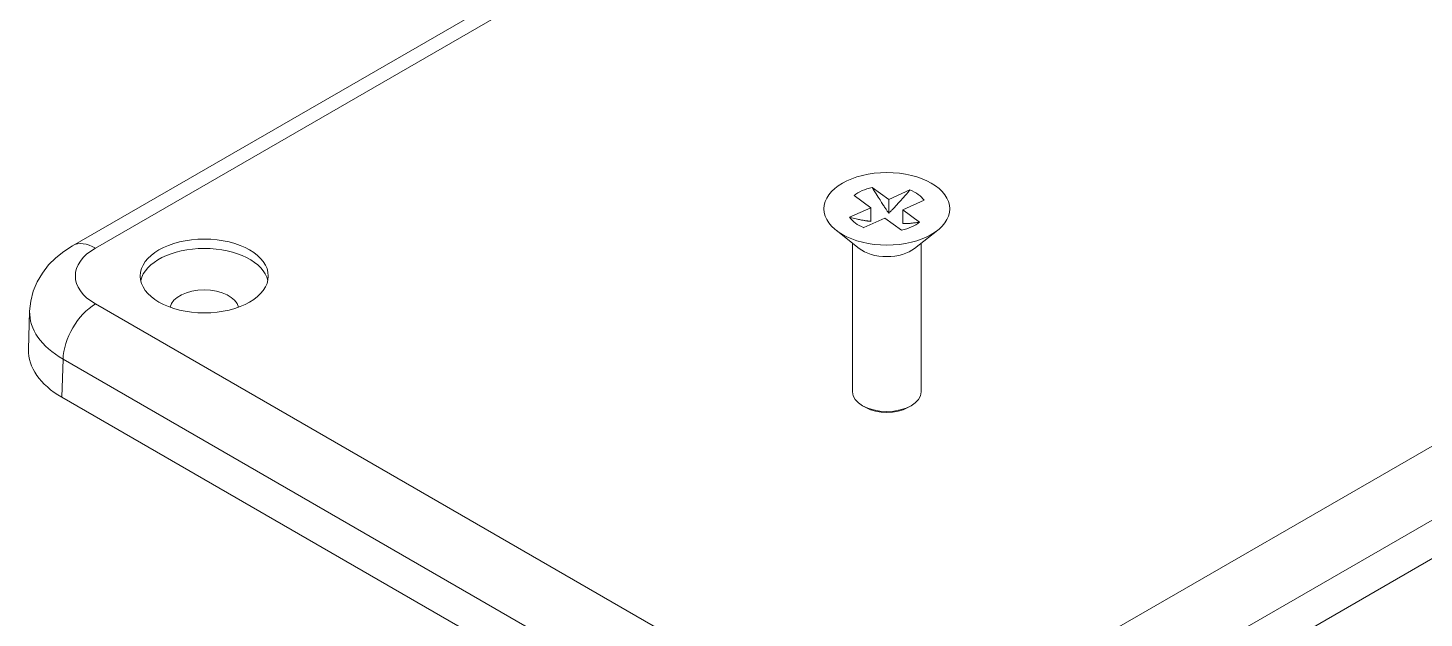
# Model space of a CAD drawing. Header units: millimetres. Extents: x 13 to 546, y 6 to 425.
# Drawn here: x 385.1 to 446.1, y 322.3 to 348.1 of the extents above; entities that cross this region are included whole.
import ezdxf

# ---------------------------------------------------------------- set-up
doc = ezdxf.new("R2010")
doc.units = ezdxf.units.MM
doc.layers.add('Visible (ANSI)', color=7, linetype='Continuous', lineweight=18)
doc.layers.add('Visible Narrow (ANSI)', color=7, linetype='Continuous', lineweight=9)

msp = doc.modelspace()

# ---------------------------------------------------------------- linework, layer by layer
at = {"layer": 'Visible (ANSI)'}
for p, q in [((387.038, 338.616), (439.88, 369.125)), ((426.171, 313.205), (479.064, 343.743)), ((421.207, 340.815), (421.934, 340.28)), ((421.993, 341.171), (422.721, 340.637)), ((422.721, 340.637), (423.646, 341.057)), ((422.721, 340.637), (422.721, 340.041)), ((424.264, 340.603), (423.338, 340.183)), ((421.934, 340.28), (421.009, 339.86)), ((421.934, 340.28), (421.934, 339.684)), ((423.338, 340.183), (424.066, 339.649)), ((423.338, 340.183), (423.338, 339.587)), ((421.627, 339.407), (422.552, 339.826)), ((422.552, 339.826), (423.279, 339.292)), ((421.424, 338.497), (420.414, 339.296)), ((423.848, 338.497), (424.858, 339.296)), ((421.136, 338.725), (421.136, 332.23)), ((424.136, 338.725), (424.136, 332.23)), ((385.11, 334.077), (385.16, 335.75)), ((386.573, 331.985), (419.101, 313.205)), ((421.717, 331.536), (421.576, 331.618)), ((423.556, 331.536), (423.697, 331.618))]:
    msp.add_line(p, q, dxfattribs=at)
at = {"layer": 'Visible (ANSI)', "flags": 128}
for points in [[(422.721, 340.041), (422.706, 340.062), (422.69, 340.083), (422.674, 340.106), (422.657, 340.13), (422.64, 340.156), (422.622, 340.183), (422.602, 340.211), (422.582, 340.241), (422.561, 340.273), (422.539, 340.307), (422.515, 340.343), (422.49, 340.381), (422.463, 340.423), (422.435, 340.467), (422.404, 340.514), (422.372, 340.565), (422.337, 340.62), (422.3, 340.679), (422.259, 340.744), (422.215, 340.814), (422.167, 340.891), (422.115, 340.975), (422.057, 341.068), (421.993, 341.171)], [(423.646, 341.057), (423.565, 340.964), (423.491, 340.88), (423.425, 340.804), (423.364, 340.734), (423.308, 340.671), (423.256, 340.613), (423.208, 340.559), (423.164, 340.51), (423.123, 340.464), (423.084, 340.422), (423.048, 340.382), (423.014, 340.345), (422.982, 340.311), (422.952, 340.278), (422.923, 340.248), (422.896, 340.219), (422.871, 340.192), (422.846, 340.167), (422.823, 340.143), (422.801, 340.12), (422.779, 340.099), (422.759, 340.079), (422.739, 340.059), (422.721, 340.041)], [(421.934, 339.684), (421.915, 339.685), (421.896, 339.687), (421.875, 339.689), (421.854, 339.691), (421.832, 339.693), (421.808, 339.696), (421.784, 339.699), (421.758, 339.703), (421.731, 339.707), (421.703, 339.711), (421.673, 339.716), (421.641, 339.722), (421.607, 339.728), (421.571, 339.735), (421.532, 339.742), (421.491, 339.751), (421.446, 339.76), (421.399, 339.77), (421.347, 339.781), (421.291, 339.794), (421.23, 339.808), (421.163, 339.823), (421.09, 339.841), (421.009, 339.86)], [(424.066, 339.649), (424.002, 339.639), (423.944, 339.631), (423.892, 339.624), (423.844, 339.617), (423.8, 339.612), (423.759, 339.607), (423.722, 339.602), (423.687, 339.599), (423.654, 339.596), (423.624, 339.593), (423.596, 339.59), (423.569, 339.588), (423.544, 339.587), (423.52, 339.586), (423.498, 339.585), (423.477, 339.584), (423.456, 339.584), (423.437, 339.583), (423.419, 339.583), (423.401, 339.584), (423.385, 339.584), (423.369, 339.585), (423.353, 339.586), (423.338, 339.587)], [(385.16, 335.75), (385.207, 336.195), (385.319, 336.628), (385.49, 337.039), (385.717, 337.423), (385.99, 337.774), (386.305, 338.089), (386.657, 338.371), (387.038, 338.616)]]:
    msp.add_lwpolyline(points, dxfattribs=at)
at = {"layer": 'Visible (ANSI)'}
for centre, major_axis in [((422.636, 340.232), (2.75, 0)), ((392.796, 337.292), (-2.8, 0))]:
    msp.add_ellipse(centre, major_axis=major_axis, ratio=0.57735, dxfattribs=at)
for centre, major_axis, ratio, start_param, end_param in [((422.636, 340.232), (1.75, 0), 0.57735, 1.947083, 2.526587), ((422.636, 340.232), (1.75, 0), 0.57735, 0.376287, 0.95579), ((422.636, 340.232), (-1.75, 0), 0.57735, 0.376287, 0.95579), ((422.636, 340.232), (-1.75, 0), 0.57735, 1.947083, 2.526587), ((392.796, 336.884), (2.8, 0), 0.57735, 0.126607, 3.014986), ((422.636, 339.007), (-1.5, 0), 0.57735, 0.630137, 2.511455), ((392.796, 335.823), (1.5, 0), 0.57735, 0.116807, 3.024786), ((390.11, 334.026), (-5.002, 0), 0.577174, 6.265737, 7.068431), ((422.636, 332.23), (1.5, 0), 0.57735, 3.141593, 6.283185), ((422.636, 332.067), (1.3, 0), 0.57735, 3.926991, 5.497787)]:
    msp.add_ellipse(centre, major_axis=major_axis, ratio=ratio, start_param=start_param, end_param=end_param, dxfattribs=at)
at = {"layer": 'Visible Narrow (ANSI)'}
for p, q in [((388.038, 338.517), (440.88, 369.026)), ((477.6, 347.825), (424.757, 317.317)), ((426.171, 314.896), (479.014, 345.404)), ((420.515, 317.317), (388.038, 336.068)), ((386.573, 331.985), (386.624, 333.647)), ((386.624, 333.647), (419.101, 314.896))]:
    msp.add_line(p, q, dxfattribs=at)
for centre, major_axis, ratio, start_param, end_param in [((388.038, 336.884), (-1, 1.732), 0.57735, 5.497787, 6.283185), ((390.16, 337.292), (-3.001, 0), 0.577174, 5.497939, 7.068431), ((390.16, 335.659), (-5, 0.06), 0.577259, 6.272715, 7.075409), ((388.038, 334.435), (1, 1.732), 0.57735, 0.785398, 2.338741)]:
    msp.add_ellipse(centre, major_axis=major_axis, ratio=ratio, start_param=start_param, end_param=end_param, dxfattribs=at)

doc.saveas('drawing.dxf')
